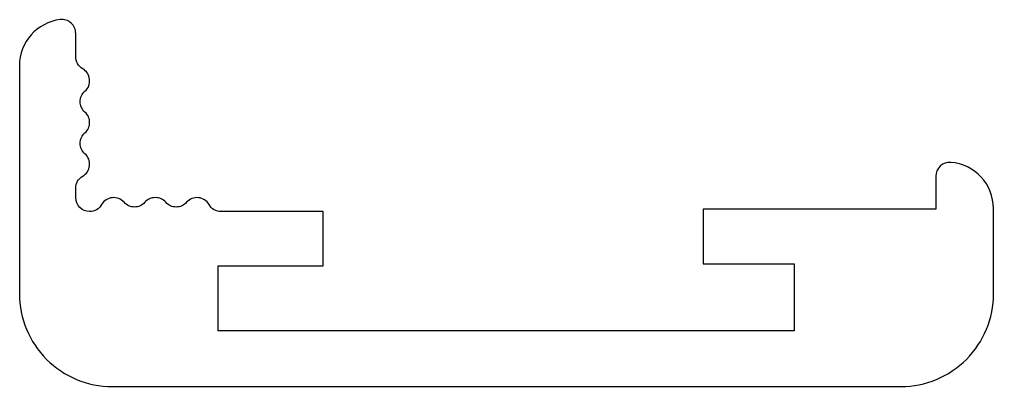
# Model space of a CAD drawing. Extents: x 145.3 to 166.3, y 221.6 to 229.6.
import ezdxf

# ---------------------------------------------------------------- set-up
doc = ezdxf.new("R2010")
doc.units = 0
doc.header["$LTSCALE"] = 15
doc.layers.get('0').update_dxf_attribs({"linetype": 'CONTINUOUS'})

msp = doc.modelspace()

# ---------------------------------------------------------------- linework, layer by layer
at = {"color": 0, "linetype": 'BYBLOCK'}
msp.add_lwpolyline([(147.551, 225.622, 0.512775), (147.066, 225.573, -0.267949), (146.806, 225.423, -0.414214), (146.506, 225.723), (146.506, 225.926, -0.267949), (146.656, 226.186, 0.512775), (146.705, 226.67, -0.451416), (146.705, 227.12, 0.451416), (146.705, 227.57, -0.451416), (146.705, 228.02, 0.512775), (146.656, 228.505, -0.267949), (146.506, 228.765), (146.506, 229.267, 0.450016), (146.17, 229.565, 0.379295), (145.29, 228.572), (145.29, 223.648, 0.414214), (147.29, 221.648), (164.337, 221.648, 0.414214), (166.337, 223.648), (166.337, 225.487, 0.392201), (165.413, 226.484, 0.436575), (165.09, 226.185), (165.09, 225.475), (160.063, 225.475), (160.063, 224.293), (162.03, 224.293), (162.03, 222.849), (149.581, 222.849), (149.581, 224.254), (151.853, 224.254), (151.853, 225.423), (149.645, 225.423, -0.267949), (149.386, 225.573, 0.512775), (148.901, 225.622, -0.451416), (148.451, 225.622, 0.451416), (148.001, 225.622, -0.451416)], format="xyb", close=True, dxfattribs=at)

doc.saveas('drawing.dxf')
